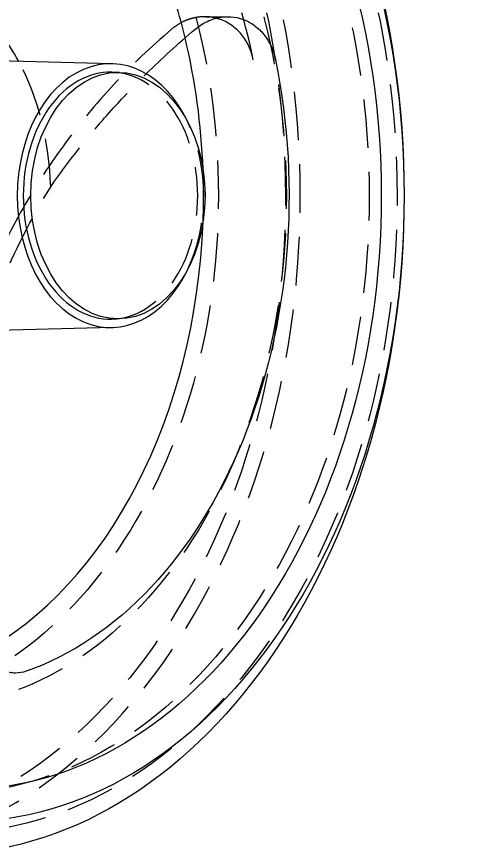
# Model space of a CAD drawing. Header units: millimetres. Extents: x -46397 to 283259, y -8690 to 23983.
# Drawn here: x 10161.1 to 10208.1, y 7701.5 to 7786.5 of the extents above; entities that cross this region are included whole.
import ezdxf

# ---------------------------------------------------------------- set-up
doc = ezdxf.new("R2010")
doc.units = ezdxf.units.MM
doc.linetypes.add('HIDDENX2', pattern=[0.75, 0.5, -0.25])
doc.layers.get('Defpoints').update_dxf_attribs({"lineweight": 0})
doc.layers.add('PHANTOM 2', color=8, linetype='Continuous', lineweight=0)
doc.styles.add('GHI CHÚ 1', font='isocp_IV25.ttf', dxfattribs={"width": 0.8})
doc.dimstyles.new('1-30SCALE', dxfattribs={"dimtxt": 75, "dimasz": 75, "dimexe": 37.5, "dimexo": 30, "dimgap": 30, "dimtad": 1, "dimtoh": 1, "dimdec": 0, "dimdsep": 46, "dimtxsty": 'GHI CHÚ 1', "dimcen": 0.09, "dimclrd": 256, "dimclre": 256, "dimclrt": 2, "dimadec": 0, "dimazin": 0, "dimtfac": 1, "dimtdec": 0, "dimtofl": 0, "dimtmove": 0, "dimatfit": 3, "dimfxl": 1, "dimlwd": 0, "dimlwe": 0, "dimarcsym": 0})

# ---------------------------------------------------------------- blocks, each defined once
blk = doc.blocks.new('q kjekjas ad')
at = {"color": 1, "linetype": 'HIDDENX2', "lineweight": 0, "ltscale": 10, "extrusion": (0, 1, 0)}
blk.add_line((-4266.260389797157, 1504.971762143839), (-4263.864041710884, 1504.97178431775), dxfattribs=at)
at = {"color": 2, "linetype": 'Continuous', "lineweight": 0, "ltscale": 10, "extrusion": (0, 1, 0)}
for p, q in [((-4275.81673443949, 1500.11902560114), (-4298.483364119631, 1500.678431042514)), ((-4275.059100391081, 1499.230497428471), (-4275.827460719214, 1499.249460324791)), ((-4275.058865075989, 1473.799854719095), (-4275.827225053072, 1473.780877603182)), ((-4275.816482680792, 1472.911312525488), (-4298.483102004422, 1472.351487606007))]:
    blk.add_line(p, q, dxfattribs=at)
at = {"color": 2, "linetype": 'Continuous', "lineweight": 0, "ltscale": 10}
for centre, major_axis, ratio, start_param, end_param in [((-4293.709909001569, 1486.515003492837), (0.0006286148552983904, -67.93478260767084), 0.707106781171449, -1.570802869802909, 4.712382437376677), ((-4291.356427581137, 1486.515025270099), (0.0005978171597160731, -64.60645726415213), 0.7071067811714491, -1.570802869802909, 4.712382437376677), ((-4291.356427581137, 1486.515025270099), (0.0005670194641337552, -61.27813192063342), 0.7071067811714491, -1.570802869802909, 4.712382437376677), ((-4298.273776527785, 1486.514961262343), (-0.0002110801748012036, 22.81158959885275), 0.7071067811764581, -0.9187853840559201, -0.5634688833778393), ((-4302.116748164524, 1486.51492570257), (-0.000467689429365592, 50.54347826017788), 0.7071067811718525, -1.51741165535448, -1.242929291174159), ((-4275.984541033482, 1486.515167509402), (-0.0001258985280978564, 13.60592941819576), 0.7071067811713728, -0.9805815234962107, 1.57078978378705), ((-4275.984541033482, 1486.515167509402), (-0.0001178510530542021, 12.73623174165032), 0.7071067811718167, -0.01745595141580747, 1.570789783785767), ((-4275.215946706099, 1486.515174621367), (0.0001176754752392663, -12.71725884498736), 0.7071067811714491, -1.570802869802909, 4.712382437376677), ((-4275.984541033482, 1486.515167509402), (0.0001258985375987884, -13.60592941819556), 0.7071067811714113, -1.570802869803238, 0.9805815234921851), ((-4275.984541033482, 1486.515167509409), (0.0001178510256601101, -12.73623174164868), 0.7071067811718155, -1.570802869802223, 0.01745595141523459), ((-4302.116748164466, 1486.514925702584), (0.0004676894632975604, -50.5434782601003), 0.7071067811716892, 0.3621576397684056, 1.517411655355085)]:
    blk.add_ellipse(centre, major_axis=major_axis, ratio=ratio, start_param=start_param, end_param=end_param, dxfattribs=at)
at = {"color": 1, "linetype": 'HIDDENX2', "lineweight": 0, "ltscale": 10}
for centre, major_axis, ratio, start_param, end_param in [((-4304.422531146614, 1486.51490436669), (0.0006286148563038956, -67.93478260767192), 0.7071067811714659, -5.329070518200751e-14, 3.14159265358974), ((-4304.422531146614, 1486.51490436669), (0.0006084991799288422, -65.76086956422536), 0.7071067811714493, -1.570802869802909, 4.712382437376677), ((-4292.893616235902, 1486.515011046169), (0.0006084991799288422, -65.76086956422536), 0.7071067811714493, -1.570802869802909, 4.712382437376677), ((-4292.893616235902, 1486.515011046169), (0.0005707182604582499, -61.67786304708815), 0.7071067811714489, -1.570802869802909, 4.712382437376677), ((-4302.116748164466, 1486.514925702584), (0.0004878051277115513, -52.71739130355257), 0.7071067811714492, -1.570802869802909, 4.712382437376677), ((-4295.101117985818, 1486.514990619689), (0.0004878051277115513, -52.71739130355257), 0.7071067811714492, -1.570802869802909, 4.712382437376677), ((-4295.579027492873, 1486.514986197471), (-0.0004676893433259721, 50.54347826013663), 0.7071067811734508, -1.290062482080161, -0.938173061928363), ((-4302.116748163797, 1486.514925702613), (-0.000467689990269804, 50.54347826005079), 0.7071067811603009, -1.242929291182026, -1.056745617943627), ((-4298.273776527611, 1486.514961262408), (-0.0002110804369048758, 22.81158959877274), 0.7071067811728641, -1.530939305023429, -0.9187853840650816), ((-4275.984541033482, 1486.515167509409), (0.0001178510386987963, -12.73623174165021), 0.7071067811712617, 0.01745595141450612, 3.124136702174627), ((-4275.984541033482, 1486.515167509402), (-0.0001258985297125648, 13.60592941818705), 0.7071067811714453, -2.16101113009762, -0.9805815234958983), ((-4302.116748164495, 1486.514925702599), (-0.0004676894563562239, 50.54347826056658), 0.7071067811659545, -1.624180998234516, -1.517411655355917)]:
    blk.add_ellipse(centre, major_axis=major_axis, ratio=ratio, start_param=start_param, end_param=end_param, dxfattribs=at)
at = {"color": 2, "linetype": 'Continuous', "lineweight": 0, "ltscale": 10, "extrusion": (0, 0, -1)}
blk.add_ellipse((-4293.286815411877, 1486.515007407812), major_axis=(0.0004676894558368616, -50.54347826010763), ratio=0.707106781171547, start_param=-1.851530171507886, end_param=-0.2428518448691765, dxfattribs=at)
at = {"color": 1, "linetype": 'HIDDENX2', "lineweight": 0, "ltscale": 10}
for points, knots in [([(-4265.060850607551, 1504.81967953936), (-4265.350481219532, 1504.894710579531), (-4265.644448212901, 1504.941625669337), (-4266.161724800419, 1504.97576466982), (-4266.384574112977, 1504.975195530526), (-4266.82692676282, 1504.943775144427), (-4267.046131962852, 1504.913192180531), (-4267.480710450822, 1504.823127743417), (-4267.696083542512, 1504.76364475763), (-4268.122940185276, 1504.615348350409), (-4268.335504006303, 1504.525880302797), (-4268.953377334459, 1504.218342398119), (-4269.342469054624, 1503.961222696693), (-4269.708021932456, 1503.65034532392)], [0.00608039790381114, 0.00608039790381114, 0.00608039790381114, 0.00608039790381114, 0.007038072936491614, 0.007038072936491614, 0.007741859715026335, 0.007741859715026335, 0.008445646493561056, 0.008445646493561056, 0.009149433272095777, 0.009149433272095777, 0.0098532200506305, 0.0098532200506305, 0.01126079360769996, 0.01126079360769996, 0.01126079360769996, 0.01126079360769996]), ([(-4269.708021932456, 1503.65034532392), (-4271.814014213101, 1501.859344932571), (-4273.794761471887, 1499.965376177141), (-4277.509048864158, 1495.971908325802), (-4279.242599736433, 1493.872423085413), (-4282.458402495773, 1489.462836248436), (-4283.94070312957, 1487.152776890143), (-4286.641721644992, 1482.310668844228), (-4287.83523792951, 1479.823389729856), (-4288.875269951706, 1477.275813088112)], [2.58522515676251e-07, 2.58522515676251e-07, 2.58522515676251e-07, 2.58522515676251e-07, 0.008109401784092722, 0.008109401784092722, 0.01621854504566977, 0.01621854504566977, 0.02432768830724681, 0.02432768830724681, 0.03243683156882386, 0.03243683156882386, 0.03243683156882386, 0.03243683156882386]), ([(-4282.156365645555, 1487.42407171899), (-4281.097210307955, 1488.960107241619), (-4279.97965795768, 1490.44517437218), (-4277.654235572292, 1493.323585328922), (-4276.446155354439, 1494.716843852912), (-4274.250321629748, 1497.094718086068), (-4273.278921207879, 1498.097694742944), (-4272.286482834432, 1499.075787988775)], [1.232249327257819e-06, 1.232249327257819e-06, 1.232249327257819e-06, 1.232249327257819e-06, 0.005373279014266883, 0.005373279014266883, 0.01074532577920651, 0.01074532577920651, 0.01483675475374367, 0.01483675475374367, 0.01483675475374367, 0.01483675475374367]), ([(-4289.04854872197, 1472.58450418232), (-4288.530526040588, 1474.173970769771), (-4286.646129301429, 1479.313172218608), (-4284.171970913914, 1484.176991555818), (-4282.156365645555, 1487.42407171899)], [0.006309487299534567, 0.006309487299534567, 0.006309487299534567, 0.006309487299534567, 0.01121163039398826, 0.02242095294759181, 0.02242095294759181, 0.02242095294759181, 0.02242095294759181])]:
    blk.add_open_spline(points, degree=3, knots=knots, dxfattribs=at)
at = {"color": 2, "linetype": 'Continuous', "lineweight": 0, "ltscale": 10}
for points, knots in [([(-4267.282879047532, 1503.650367764283), (-4266.91754297397, 1503.960292449949), (-4266.53104384488, 1504.216224812197), (-4265.717675175227, 1504.624615103538), (-4265.287206497625, 1504.776407715981), (-4264.64270090012, 1504.912407232077), (-4264.426842858928, 1504.943135031172), (-4263.99300503041, 1504.974993091302), (-4263.773651570431, 1504.976004293152), (-4263.122630465892, 1504.932940549726), (-4262.701784181991, 1504.844578365715), (-4262.089804283052, 1504.622427581642), (-4261.887695876707, 1504.532460641145), (-4261.499176819372, 1504.325335729918), (-4261.312395981076, 1504.208324031839), (-4260.953485368867, 1503.947791993043), (-4260.781354943494, 1503.804273305599), (-4260.452108980244, 1503.489914887912), (-4260.294505370635, 1503.318156192086), (-4259.85784549758, 1502.775448251188), (-4259.609771012387, 1502.373791787351), (-4259.303836727515, 1501.709692378019), (-4259.213862944394, 1501.47938938126), (-4259.060699435388, 1501.008540062387), (-4258.996991889406, 1500.766911031373), (-4258.946430558542, 1500.518943687872)], [2.585160842542756e-07, 2.585160842542756e-07, 2.585160842542756e-07, 2.585160842542756e-07, 0.001403454014850613, 0.001403454014850613, 0.002806649513616971, 0.002806649513616971, 0.003508247263000142, 0.003508247263000142, 0.004209845012383313, 0.004209845012383313, 0.005613040511149652, 0.005613040511149652, 0.006314638260532811, 0.006314638260532811, 0.00701623600991597, 0.00701623600991597, 0.007717833759299129, 0.007717833759299129, 0.008419431508682289, 0.008419431508682289, 0.009822627007448594, 0.009822627007448594, 0.01052422475683175, 0.01052422475683175, 0.01122582250621491, 0.01122582250621491, 0.01122582250621491, 0.01122582250621491]), ([(-4261.238642639393, 1500.518922477546), (-4261.340019388619, 1501.016103282913), (-4261.494878466212, 1501.484552768845), (-4261.804348778096, 1502.145756543483), (-4261.921518563817, 1502.36058902611), (-4262.177003853925, 1502.766282264398), (-4262.315253958717, 1502.957609897407), (-4262.612109157228, 1503.317943649206), (-4262.770715609106, 1503.486948296857), (-4263.108573965001, 1503.802309263308), (-4263.287471019925, 1503.947997204174), (-4263.84043384128, 1504.339749479943), (-4264.235887370247, 1504.54583740051), (-4264.789681110124, 1504.742978015944), (-4264.92478734965, 1504.784431304717), (-4265.060850607551, 1504.81967953936)], [2.051511442940995e-07, 2.051511442940995e-07, 2.051511442940995e-07, 2.051511442940995e-07, 0.001407778708213763, 0.001407778708213763, 0.002111565486748495, 0.002111565486748495, 0.002815352265283227, 0.002815352265283227, 0.003519139043817959, 0.003519139043817959, 0.004222925822352691, 0.004222925822352691, 0.005630499379422152, 0.005630499379422152, 0.00608039790381114, 0.00608039790381114, 0.00608039790381114, 0.00608039790381114]), ([(-4284.691988176754, 1437.454749685916), (-4285.046110700729, 1437.330675879173), (-4285.413470319501, 1437.27123984362), (-4285.983784476499, 1437.27552289491), (-4286.17856121459, 1437.293023924198), (-4286.566420002287, 1437.359415717496), (-4286.759537665261, 1437.408011201849), (-4287.144267363619, 1437.535073122737), (-4287.335879067687, 1437.613541372833), (-4287.717658446723, 1437.800806055158), (-4287.907679476048, 1437.909810314806), (-4288.460196516389, 1438.273182084602), (-4288.810764949565, 1438.565769864908), (-4289.476796386705, 1439.252461240292), (-4289.779116321413, 1439.633032677259), (-4290.189045405103, 1440.256354536665), (-4290.31909326723, 1440.474393358047), (-4290.560255527147, 1440.92169380292), (-4290.671029408113, 1441.149986985431), (-4290.873663936276, 1441.615533852579), (-4290.96552299516, 1441.852788278789), (-4291.130169342272, 1442.336336981105), (-4291.203242518794, 1442.584049132805), (-4291.38872852127, 1443.325513136151), (-4291.469374664128, 1443.820350169954), (-4291.50584992487, 1444.315776633404)], [2.030964063928403e-07, 2.030964063928403e-07, 2.030964063928403e-07, 2.030964063928403e-07, 0.001403824578971211, 0.001403824578971211, 0.002105635320253616, 0.002105635320253616, 0.002807446061536023, 0.002807446061536023, 0.003509256802818429, 0.003509256802818429, 0.004211067544100835, 0.004211067544100835, 0.005614689026665638, 0.005614689026665638, 0.00701831050923044, 0.00701831050923044, 0.007720121250512841, 0.007720121250512841, 0.00842193199179524, 0.00842193199179524, 0.009123742733077643, 0.009123742733077643, 0.009825553474360043, 0.009825553474360043, 0.01122917495692487, 0.01122917495692487, 0.01122917495692487, 0.01122917495692487])]:
    blk.add_open_spline(points, degree=3, knots=knots, dxfattribs=at)
blk.add_open_spline([(-4272.286482834432, 1499.075787988775), (-4270.672777786298, 1500.666167855772), (-4269.003450985445, 1502.190759048877), (-4267.282879047532, 1503.650367764283)], degree=3, dxfattribs=at)
blk = doc.blocks.new('*D1643')
at = {"layer": 'Defpoints', "color": 0, "transparency": 16777216}
for p in [(9680.335063557128, 8741.787352657557, -1.499105149169903), (11942.21015042092, 8741.787352657557), (10121.83506355341, 3758.55642547409, -1.499105149169903)]:
    blk.add_point(p, dxfattribs=at)
at = {"layer": 'PHANTOM 2', "linetype": 'Continuous', "lineweight": 0, "transparency": 16777216}
for p, q in [((9710.335063557128, 8741.787352657557), (11972.21015042092, 8741.787352657557)), ((11942.21015042092, 3848.556425474091), (11942.21015042092, 8651.787352657557)), ((10151.83506355341, 3758.55642547409), (11972.21015042092, 3758.556425474091))]:
    blk.add_line(p, q, dxfattribs=at)
at = {"layer": 'PHANTOM 2', "transparency": 16777216}
for points in [[(11927.21015042092, 8651.787352657557), (11957.21015042092, 8651.787352657557), (11942.21015042092, 8741.787352657557)], [(11927.21015042092, 3848.556425474091), (11957.21015042092, 3848.556425474091), (11942.21015042092, 3758.556425474091)]]:
    blk.add_solid(points, dxfattribs=at)
at = {"layer": 'PHANTOM 2', "color": 2, "transparency": 16777216, "insert": (11862.67242852742, 6250.171889065819), "char_height": 95, "attachment_point": 5, "rotation": 90, "style": 'GHI CHÚ 1'}
blk.add_mtext('4983', dxfattribs=at)

msp = doc.modelspace()

# ---------------------------------------------------------------- block references
msp.add_blockref('q kjekjas ad', (14446.83506355707, 6281.556425475453, -1.499105149169903))

# ---------------------------------------------------------------- dimensions: what is measured, and where the dimension line sits
at = {"layer": 'PHANTOM 2'}
dim = msp.add_linear_dim(base=(11942.21015042092, 8741.787352657557), p1=(10121.83506355341, 3758.556425474088, -1.499105149169903), p2=(9680.335063557124, 8741.787352657553, -1.499105149169903), angle=90, dimstyle='1-30SCALE', override={"dimtxt": 95, "dimasz": 90, "dimexe": 30, "dimtmove": 1}, dxfattribs=at)
dim.commit()
dim.dimension.update_dxf_attribs({"geometry": '*D1643', "text_midpoint": (11862.67242852742, 6250.171889065819)})

doc.saveas('drawing.dxf')
